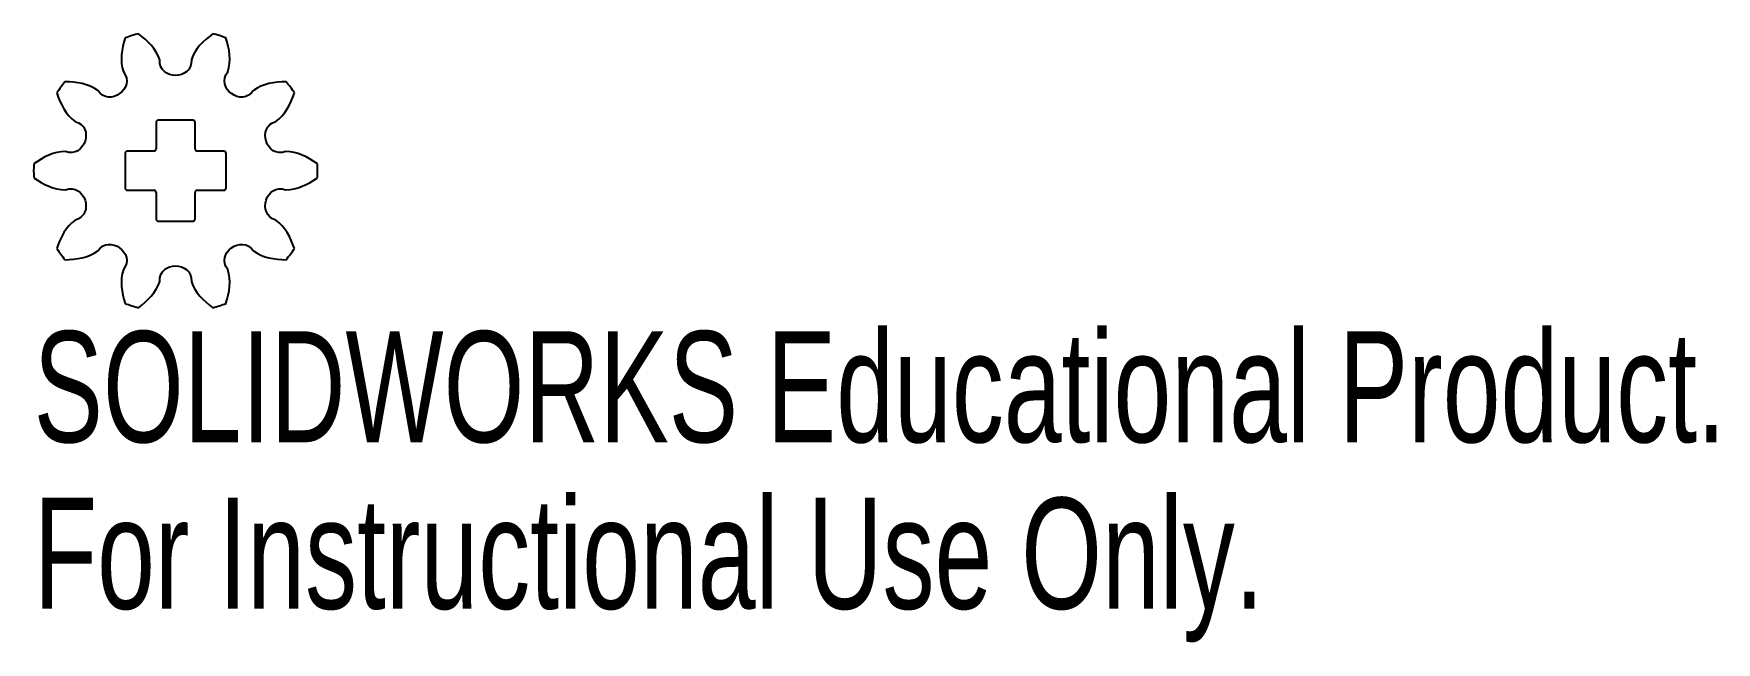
# Model space of a CAD drawing. Header units: millimetres. Extents: x -6.2 to 67.1, y -20.5 to 6.
import ezdxf

# ---------------------------------------------------------------- set-up
doc = ezdxf.new("R2010")
doc.units = ezdxf.units.MM
doc.styles.add('SLDTEXTSTYLE0', font='TXT', dxfattribs={"width": 0.7})

msp = doc.modelspace()

# ---------------------------------------------------------------- linework, layer by layer
at = {"color": 7, "linetype": 'Continuous', "lineweight": 25}
for p, q in [((0.75, 2.2), (-0.75, 2.2)), ((-0.85, 2.1), (-0.85, 0.95)), ((0.85, 0.95), (0.85, 2.1)), ((-2.2, 0.75), (-2.2, -0.75)), ((-0.95, 0.85), (-2.1, 0.85)), ((2.1, 0.85), (0.95, 0.85)), ((2.2, -0.75), (2.2, 0.75)), ((-2.1, -0.85), (-0.95, -0.85)), ((-0.85, -0.95), (-0.85, -2.1)), ((0.85, -2.1), (0.85, -0.95)), ((0.95, -0.85), (2.1, -0.85)), ((-0.75, -2.2), (0.75, -2.2))]:
    msp.add_line(p, q, dxfattribs=at)
for centre, radius, start, end in [((0, 0), 6.18, 105.19321, 110.80679), ((0, 0), 6.18, 69.19321, 74.80679), ((0, 0), 6.18, 141.19321, 146.80679), ((0, 0), 6.18, 33.19321, 38.80679), ((-0.75, 2.1), 0.1, 90, 180), ((0.75, 2.1), 0.1, 0, 90), ((-2.1, 0.75), 0.1, 90, 180), ((-0.95, 0.95), 0.1, 270, 0), ((0.95, 0.95), 0.1, 180, 270), ((2.1, 0.75), 0.1, 0, 90), ((0, 0), 6.18, 177.19321, 182.80679), ((0, 0), 6.18, 357.19321, 2.80679), ((-2.1, -0.75), 0.1, 180, 270), ((-0.95, -0.95), 0.1, 0, 90), ((0.95, -0.95), 0.1, 90, 180), ((2.1, -0.75), 0.1, 270, 0), ((-0.75, -2.1), 0.1, 180, 270), ((0.75, -2.1), 0.1, 270, 0), ((0, 0), 6.18, 213.19321, 218.80679), ((0, 0), 6.18, 321.19321, 326.80679), ((0, 0), 6.18, 249.19321, 254.80679), ((0, 0), 6.18, 285.19321, 290.80679)]:
    msp.add_arc(centre, radius, start, end, dxfattribs=at)
for points in [[(-0.692, 4.819), (-0.837, 5.297), (-1.221, 5.663), (-1.62, 5.964)], [(1.62, 5.964), (1.221, 5.663), (0.837, 5.297), (0.692, 4.819)], [(-2.195, 5.777), (-2.341, 5.3), (-2.436, 4.777), (-2.273, 4.306)], [(2.273, 4.306), (2.436, 4.777), (2.341, 5.3), (2.195, 5.777)], [(0.692, 4.819), (0.724, 3.92), (-0.724, 3.92), (-0.692, 4.819)], [(-3.392, 3.492), (-3.791, 3.793), (-4.317, 3.864), (-4.816, 3.873)], [(-2.273, 4.306), (-1.718, 3.596), (-2.889, 2.746), (-3.392, 3.492)], [(3.392, 3.492), (2.889, 2.746), (1.718, 3.596), (2.273, 4.306)], [(4.816, 3.873), (4.317, 3.864), (3.791, 3.793), (3.392, 3.492)], [(-5.172, 3.383), (-5.009, 2.912), (-4.779, 2.433), (-4.369, 2.147)], [(4.369, 2.147), (4.779, 2.433), (5.009, 2.912), (5.172, 3.383)], [(-4.369, 2.147), (-3.504, 1.9), (-3.951, 0.523), (-4.797, 0.831)], [(4.797, 0.831), (3.951, 0.523), (3.504, 1.9), (4.369, 2.147)], [(-4.797, 0.831), (-5.296, 0.841), (-5.763, 0.588), (-6.173, 0.303)], [(6.173, 0.303), (5.763, 0.588), (5.296, 0.841), (4.797, 0.831)], [(-6.173, -0.303), (-5.763, -0.588), (-5.296, -0.841), (-4.797, -0.831)], [(-4.797, -0.831), (-3.951, -0.523), (-3.504, -1.9), (-4.369, -2.147)], [(4.369, -2.147), (3.504, -1.9), (3.951, -0.523), (4.797, -0.831)], [(4.797, -0.831), (5.296, -0.841), (5.763, -0.588), (6.173, -0.303)], [(-4.369, -2.147), (-4.779, -2.433), (-5.009, -2.912), (-5.172, -3.383)], [(5.172, -3.383), (5.009, -2.912), (4.779, -2.433), (4.369, -2.147)], [(-3.392, -3.492), (-2.889, -2.746), (-1.718, -3.596), (-2.273, -4.306)], [(2.273, -4.306), (1.718, -3.596), (2.889, -2.746), (3.392, -3.492)], [(-4.816, -3.873), (-4.317, -3.864), (-3.791, -3.793), (-3.392, -3.492)], [(3.392, -3.492), (3.791, -3.793), (4.317, -3.864), (4.816, -3.873)], [(-2.273, -4.306), (-2.436, -4.777), (-2.341, -5.3), (-2.195, -5.777)], [(-0.692, -4.819), (-0.724, -3.92), (0.724, -3.92), (0.692, -4.819)], [(2.195, -5.777), (2.341, -5.3), (2.436, -4.777), (2.273, -4.306)], [(-1.62, -5.964), (-1.221, -5.663), (-0.837, -5.297), (-0.692, -4.819)], [(0.692, -4.819), (0.837, -5.297), (1.221, -5.663), (1.62, -5.964)]]:
    msp.add_open_spline(points, degree=3, dxfattribs=at)

# ---------------------------------------------------------------- texts
at = {"color": 7, "linetype": 'Continuous', "char_height": 4.83362, "attachment_point": 1, "style": 'SLDTEXTSTYLE0'}
for s, insert in [('SOLIDWORKS Educational Product.', (-6.18, -6.984)), ('For Instructional Use Only.', (-6.18, -14.234))]:
    msp.add_mtext(s, dxfattribs=dict(at, insert=insert))

doc.saveas('drawing.dxf')
